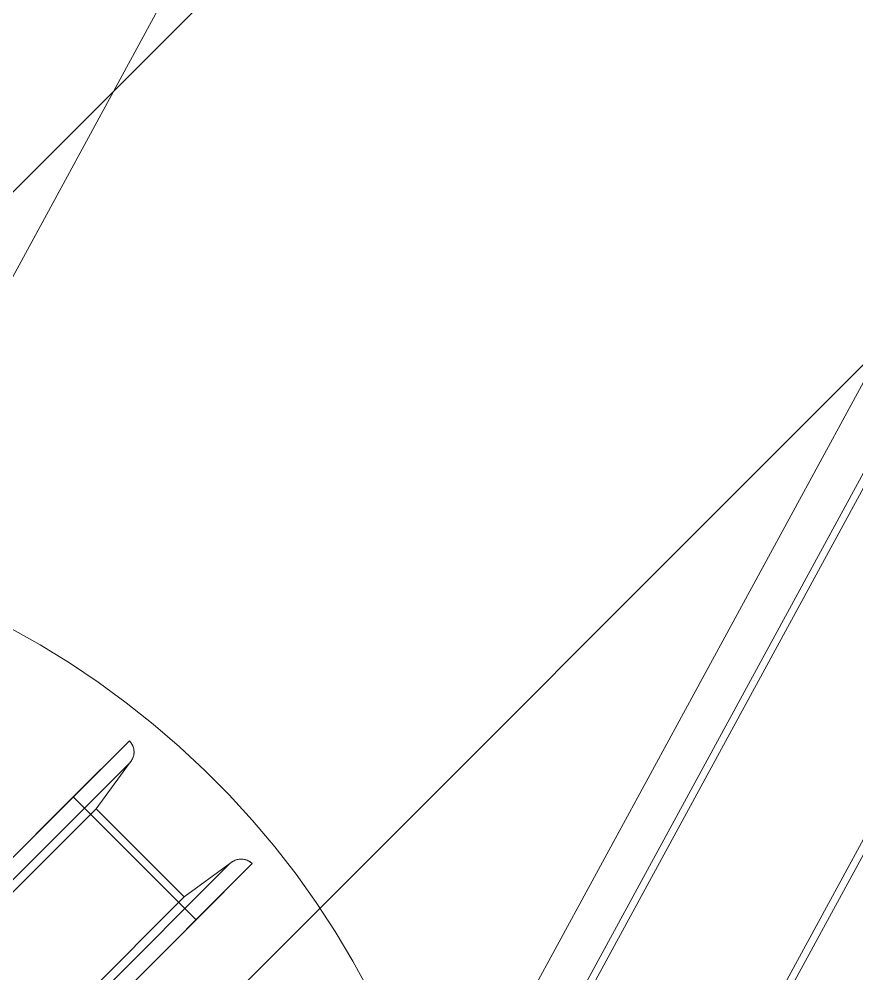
# Model space of a CAD drawing. Header units: metres. Extents: x -207 to 292, y -187 to 169.
# Drawn here: x 11.7851 to 12.1527, y 98.0987 to 98.5177 of the extents above; entities that cross this region are included whole.
import ezdxf

# ---------------------------------------------------------------- set-up
doc = ezdxf.new("R2010")
doc.units = ezdxf.units.M
for name, color, linetype, lineweight in [('A-ROOF-PATT', 7, 'Continuous', 9), ('M-EQPM', 7, 'Continuous', 9), ('S-BEAM', 7, 'Continuous', 9)]:
    doc.layers.add(name, color=color, linetype=linetype, lineweight=lineweight)
doc.layers.add('PR10-ARQ-PL-001-Emplazamiento-C-1_dwg', color=7, linetype='Continuous', lineweight=9, true_color=0x767676)

# ---------------------------------------------------------------- blocks, each defined once
blk = doc.blocks.new('M_HSS Rectangular - 8 x 8 cm-2120033-PLANTA EMPLAZAMIENTO ACTUALIZADO')
at = {"layer": 'S-BEAM'}
for p, q in [((10.40264, 100.25629), (9.24624, 98.12892)), ((10.40252, 100.2494), (9.24612, 98.12203)), ((9.31653, 98.09071), (10.47293, 100.21808)), ((9.31081, 98.08686), (10.46722, 100.21423))]:
    blk.add_line(p, q, dxfattribs=at)
blk = doc.blocks.new('Mod-Gen-Tanque Hidroneimatico - Mod-Gen-Tanque Hidroneimatico-2178535-PLANTA EMPLAZAMIENTO ACTUALIZADO')
at = {"layer": 'M-EQPM'}
for p, q in [((0.23138, 0.28526), (0.15355, 0.20743)), ((0.20677, 0.26065), (0.23138, 0.28526)), ((0.1538, 0.19793), (0.23138, 0.2755)), ((0.23138, 0.2755), (0.1538, 0.19793)), ((0.23138, 0.2755), (0.2168, 0.25543)), ((0.2168, 0.25543), (0.23138, 0.2755)), ((0.20677, 0.26065), (0.12943, 0.18331)), ((0.26065, 0.20677), (0.20677, 0.26065)), ((0.20677, 0.26065), (0.26065, 0.20677)), ((0.2168, 0.25543), (0.1395, 0.17814)), ((0.2168, 0.25543), (0.25543, 0.2168)), ((0.25543, 0.2168), (0.2168, 0.25543)), ((0.2755, 0.23138), (0.19793, 0.1538)), ((0.2755, 0.23138), (0.19793, 0.1538)), ((0.28526, 0.23138), (0.20743, 0.15355)), ((0.25543, 0.2168), (0.2755, 0.23138)), ((0.2755, 0.23138), (0.25543, 0.2168)), ((0.28526, 0.23138), (0.26065, 0.20677)), ((0.25543, 0.2168), (0.17814, 0.1395)), ((0.18331, 0.12943), (0.26065, 0.20677))]:
    blk.add_line(p, q, dxfattribs=at)
at = {"layer": 'M-EQPM', "flags": 128}
blk.add_lwpolyline([(0.33672, 0.1753), (0.32944, 0.18862), (0.32163, 0.20165), (0.31331, 0.21435), (0.30449, 0.2267), (0.29518, 0.2387), (0.2854, 0.25031), (0.27516, 0.26153), (0.26448, 0.27232), (0.25338, 0.28268), (0.24187, 0.29258), (0.22998, 0.30202), (0.21772, 0.31098), (0.20511, 0.31944), (0.19217, 0.32738), (0.17892, 0.33481)], dxfattribs=at)
at = {"layer": 'M-EQPM'}
for centre, start, end in [((0.2265, 0.28038), 315, 45), ((0.28038, 0.2265), 45, 135)]:
    blk.add_arc(centre, 0.0069, start, end, dxfattribs=at)
for points, knots in [([(0.23138, 0.2755), (0.2318, 0.27593), (0.23254, 0.27689), (0.23324, 0.27857), (0.23348, 0.28038), (0.23316, 0.28279), (0.23223, 0.28441), (0.23138, 0.28526)], [0, 0, 0, 0, 0.166667, 0.333333, 0.5, 0.666667, 1, 1, 1, 1]), ([(0.28526, 0.23138), (0.28441, 0.23223), (0.28225, 0.23347), (0.27913, 0.23347), (0.27689, 0.23254), (0.27593, 0.2318), (0.2755, 0.23138)], [0, 0, 0, 0, 0.333333, 0.666667, 0.833333, 1, 1, 1, 1])]:
    blk.add_open_spline(points, degree=3, knots=knots, dxfattribs=at)
blk.add_open_spline([(0.12943, 0.18331), (0.13846, 0.17442), (0.15648, 0.15654), (0.17438, 0.1385), (0.18331, 0.12943)], degree=3, dxfattribs=at)
blk = doc.blocks.new('YADRAN_LASQUEMAS_ARQ_MO_006_E02_rvt-1-PLANTA EMPLAZAMIENTO ACTUALIZADO')
at = {"layer": 'A-ROOF-PATT', "true_color": 0x008040}
h = blk.add_hatch(dxfattribs=at)
h.set_pattern_fill('FP_66', color=116, style=0, pattern_type=2)
h.set_pattern_definition([(241.477, (-33.576, 19.343), (0.3075189, -0.167129), [])])
h.paths.add_polyline_path([(13.59611, 95.63967), (14.80632, 97.86641), (10.40577, 100.25805), (9.19556, 98.03131)])
at = {"layer": 'M-EQPM', "lineweight": 9}
blk.add_blockref('Mod-Gen-Tanque Hidroneimatico - Mod-Gen-Tanque Hidroneimatico-2178535-PLANTA EMPLAZAMIENTO ACTUALIZADO', (11.60213, 97.91572), dxfattribs=at)
at = {"layer": 'S-BEAM', "lineweight": 9}
blk.add_blockref('M_HSS Rectangular - 8 x 8 cm-2120033-PLANTA EMPLAZAMIENTO ACTUALIZADO', (2.18658, -1.13982), dxfattribs=at)
blk = doc.blocks.new('PR10-ARQ-PL-001-Emplazamiento-C-1_dwg-674643-PLANTA EMPLAZAMIENTO ACTUALIZADO')
at = {"lineweight": 9, "true_color": 0x0000ff}
h = blk.add_hatch(dxfattribs=at)
h.set_pattern_fill('FP_4', color=5, style=0, pattern_type=2)
h.set_pattern_definition([(45, (0, 0), (-0.2245064, 0.2245064), [])])
h.paths.add_polyline_path([(14.752, 94.9625), (16.0509, 97.4952), (11.1803, 99.8818), (9.7452, 97.6124), (13.56851, 95.58888)])

msp = doc.modelspace()

# ---------------------------------------------------------------- block references
at = {"lineweight": 5}
msp.add_blockref('YADRAN_LASQUEMAS_ARQ_MO_006_E02_rvt-1-PLANTA EMPLAZAMIENTO ACTUALIZADO', (0, 0), dxfattribs=at)
at = {"layer": 'PR10-ARQ-PL-001-Emplazamiento-C-1_dwg', "color": 7}
msp.add_blockref('PR10-ARQ-PL-001-Emplazamiento-C-1_dwg-674643-PLANTA EMPLAZAMIENTO ACTUALIZADO', (0, 0), dxfattribs=at)

doc.saveas('drawing.dxf')
